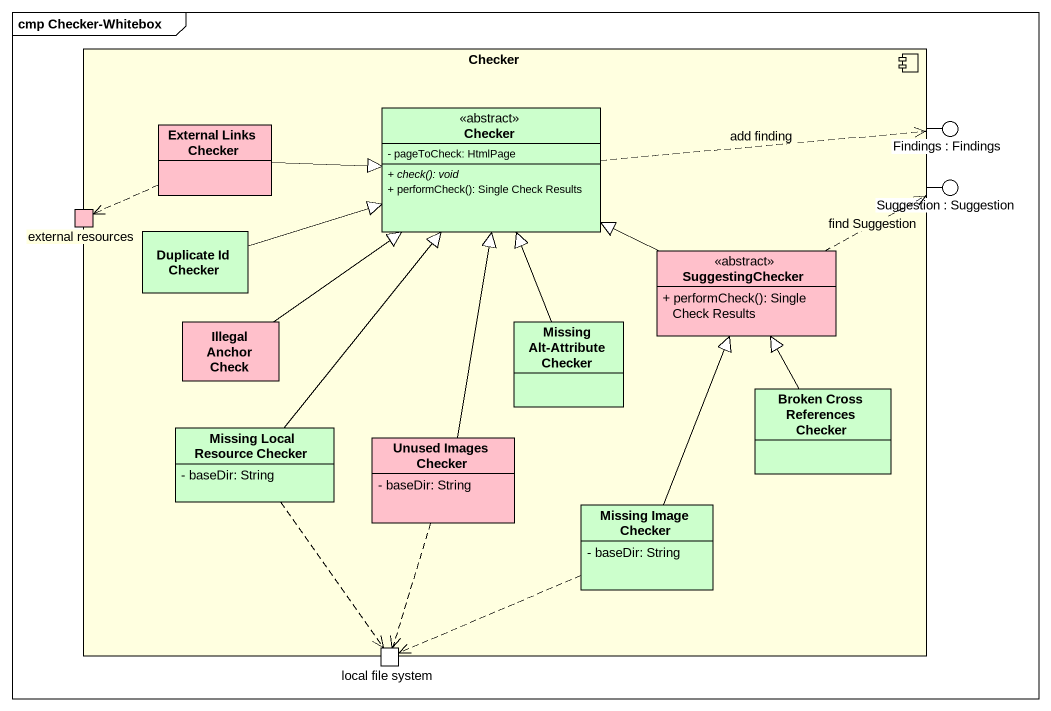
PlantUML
@startuml
mainframe cmp Checker-Whitebox
allowmixing
hide circle
hide empty members
skinparam classAttributeIconSize 0
component Checker #FFFFE0 {
  class "External Links Checker" as External_Links_Checker #FFC0CB
  class "Checker" as Checker_2 <<abstract>> #CCFFCC {
    - pageToCheck: HtmlPage
    {abstract} + check(): void
    + performCheck(): Single Check Results
  }
  port "external resources" as external_resources #FFC0CB
  class "Duplicate Id Checker" as Duplicate_Id_Checker #CCFFCC
  class SuggestingChecker <<abstract>> #FFC0CB {
    + performCheck(): Single Check Results
  }
  class "Illegal Anchor Check" as Illegal_Anchor_Check #FFC0CB
  class "Missing Alt-Attribute Checker" as Missing_Alt_Attribute #CCFFCC
  class "Missing Local Resource Checker" as Missing_Local_Resource #CCFFCC {
    - baseDir: String
  }
  class "Broken Cross References Checker" as Broken_Cross_References #CCFFCC
  class "Unused Images Checker" as Unused_Images_Checker #FFC0CB {
    - baseDir: String
  }
  class "Missing Image Checker" as Missing_Image_Checker #CCFFCC {
    - baseDir: String
  }
  port "local file system" as local_file_system
}
() "Findings : Findings" as Findings
() "Suggestion : Suggestion" as Suggestion
Checker -right- Findings
Checker -right- Suggestion
External_Links_Checker -right-|> Checker_2
External_Links_Checker .left.> external_resources
Checker_2 .right.> Findings : add finding
Duplicate_Id_Checker -right-|> Checker_2
SuggestingChecker -left-|> Checker_2
SuggestingChecker .right.> Suggestion : find Suggestion
Illegal_Anchor_Check -up-|> Checker_2
Missing_Alt_Attribute -up-|> Checker_2
Missing_Local_Resource -up-|> Checker_2
Missing_Local_Resource ..> local_file_system
Broken_Cross_References -up-|> SuggestingChecker
Unused_Images_Checker -up-|> Checker_2
Unused_Images_Checker ..> local_file_system
Missing_Image_Checker -up-|> SuggestingChecker
Missing_Image_Checker .left.> local_file_system
@enduml
